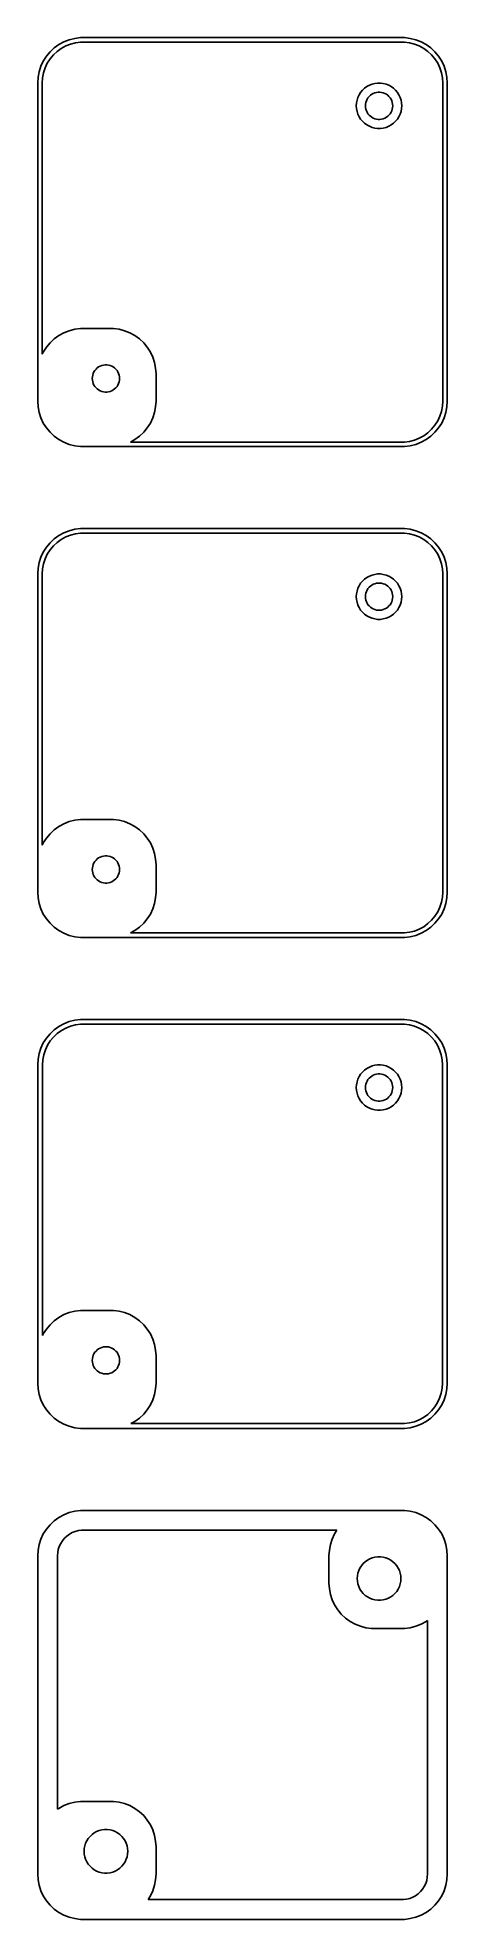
# Model space of a CAD drawing. Header units: metres. Extents: x -22 to 22, y 194 to 400.
import ezdxf

# ---------------------------------------------------------------- set-up
doc = ezdxf.new("R2010")
doc.units = ezdxf.units.M

msp = doc.modelspace()

# ---------------------------------------------------------------- linework, layer by layer
for p, q in [((-20.1791, 399.722), (-20.6871, 399.353)), ((-19.6289, 400.024), (-20.1791, 399.722)), ((-19.9112, 399.299), (-19.416, 399.572)), ((-19.0451, 400.255), (-19.6289, 400.024)), ((-19.416, 399.572), (-18.8906, 399.78)), ((-18.4369, 400.411), (-19.0451, 400.255)), ((-18.8906, 399.78), (-18.3432, 399.92)), ((-17.8139, 400.49), (-18.4369, 400.411)), ((-18.3432, 399.92), (-17.7825, 399.991)), ((17.8139, 400.49), (-17.8139, 400.49)), ((-17.7825, 399.991), (17.7825, 399.991)), ((17.7825, 399.991), (18.3432, 399.92)), ((18.4369, 400.411), (17.8139, 400.49)), ((18.3432, 399.92), (18.8906, 399.78)), ((19.0451, 400.255), (18.4369, 400.411)), ((18.8906, 399.78), (19.416, 399.572)), ((19.6289, 400.024), (19.0451, 400.255)), ((19.416, 399.572), (19.9112, 399.299)), ((20.1791, 399.722), (19.6289, 400.024)), ((20.6871, 399.353), (20.1791, 399.722)), ((-21.8815, 397.909), (-22.1489, 397.341)), ((-21.5451, 398.439), (-21.8815, 397.909)), ((-21.684, 397.157), (-21.4434, 397.668)), ((-21.1448, 398.923), (-21.5451, 398.439)), ((-21.4434, 397.668), (-21.1406, 398.145)), ((-20.6871, 399.353), (-21.1448, 398.923)), ((-21.1406, 398.145), (-20.7803, 398.58)), ((-20.7803, 398.58), (-20.3684, 398.967)), ((-20.3684, 398.967), (-19.9112, 399.299)), ((19.9112, 399.299), (20.3684, 398.967)), ((20.3684, 398.967), (20.7803, 398.58)), ((21.1448, 398.923), (20.6871, 399.353)), ((20.7803, 398.58), (21.1406, 398.145)), ((21.1406, 398.145), (21.4434, 397.668)), ((21.5451, 398.439), (21.1448, 398.923)), ((21.4434, 397.668), (21.684, 397.157)), ((21.8815, 397.909), (21.5451, 398.439)), ((22.1489, 397.341), (21.8815, 397.909)), ((-22.4606, 396.127), (-22.5, 395.5)), ((-22.5, 395.5), (-22.5, 360.5)), ((-22.3429, 396.743), (-22.4606, 396.127)), ((-22.1489, 397.341), (-22.3429, 396.743)), ((-22, 395.5), (-21.9645, 396.064)), ((-22, 365.657), (-22, 395.5)), ((-21.9645, 396.064), (-21.8586, 396.619)), ((-21.8586, 396.619), (-21.684, 397.157)), ((14.2274, 395.378), (13.9355, 395.262)), ((14.5315, 395.456), (14.2274, 395.378)), ((14.843, 395.495), (14.5315, 395.456)), ((15.157, 395.495), (14.843, 395.495)), ((15.4684, 395.456), (15.157, 395.495)), ((15.7725, 395.378), (15.4684, 395.456)), ((16.0644, 395.262), (15.7725, 395.378)), ((21.684, 397.157), (21.8586, 396.619)), ((21.8586, 396.619), (21.9645, 396.064)), ((21.9645, 396.064), (22, 395.5)), ((22, 395.5), (22, 360.5)), ((22.3429, 396.743), (22.1489, 397.341)), ((22.4606, 396.127), (22.3429, 396.743)), ((22.5, 395.5), (22.4606, 396.127)), ((22.5, 360.5), (22.5, 395.5)), ((12.5197, 393.313), (12.5, 393)), ((12.5785, 393.622), (12.5197, 393.313)), ((12.6756, 393.92), (12.5785, 393.622)), ((12.8092, 394.204), (12.6756, 393.92)), ((12.9774, 394.469), (12.8092, 394.204)), ((13.1776, 394.711), (12.9774, 394.469)), ((13.4064, 394.926), (13.1776, 394.711)), ((13.6604, 395.111), (13.4064, 394.926)), ((13.5118, 393.188), (13.5471, 393.373)), ((13.5471, 393.373), (13.6053, 393.552)), ((13.6053, 393.552), (13.6855, 393.723)), ((13.9355, 395.262), (13.6604, 395.111)), ((13.6855, 393.723), (13.7865, 393.882)), ((13.7865, 393.882), (13.9065, 394.027)), ((13.9065, 394.027), (14.0439, 394.156)), ((14.0439, 394.156), (14.1963, 394.266)), ((14.1963, 394.266), (14.3613, 394.357)), ((14.3613, 394.357), (14.5365, 394.427)), ((14.5365, 394.427), (14.7189, 394.473)), ((14.7189, 394.473), (14.9058, 394.497)), ((14.9058, 394.497), (15.0942, 394.497)), ((15.0942, 394.497), (15.2811, 394.473)), ((15.2811, 394.473), (15.4635, 394.427)), ((15.4635, 394.427), (15.6387, 394.357)), ((15.6387, 394.357), (15.8037, 394.266)), ((15.8037, 394.266), (15.9561, 394.156)), ((15.9561, 394.156), (16.0934, 394.027)), ((16.3396, 395.111), (16.0644, 395.262)), ((16.0934, 394.027), (16.2135, 393.882)), ((16.2135, 393.882), (16.3145, 393.723)), ((16.3145, 393.723), (16.3947, 393.552)), ((16.5936, 394.926), (16.3396, 395.111)), ((16.3947, 393.552), (16.4529, 393.373)), ((16.4529, 393.373), (16.4882, 393.188)), ((16.8224, 394.711), (16.5936, 394.926)), ((17.0225, 394.469), (16.8224, 394.711)), ((17.1908, 394.204), (17.0225, 394.469)), ((17.3244, 393.92), (17.1908, 394.204)), ((17.4214, 393.622), (17.3244, 393.92)), ((17.4803, 393.313), (17.4214, 393.622)), ((17.5, 393), (17.4803, 393.313)), ((12.5, 393), (12.5197, 392.687)), ((12.5197, 392.687), (12.5785, 392.378)), ((12.5785, 392.378), (12.6756, 392.08)), ((12.6756, 392.08), (12.8092, 391.796)), ((12.8092, 391.796), (12.9774, 391.531)), ((12.9774, 391.531), (13.1776, 391.289)), ((13.1776, 391.289), (13.4064, 391.074)), ((13.5, 393), (13.5118, 393.188)), ((13.5118, 392.812), (13.5, 393)), ((13.5471, 392.627), (13.5118, 392.812)), ((13.6053, 392.448), (13.5471, 392.627)), ((13.6855, 392.277), (13.6053, 392.448)), ((13.7865, 392.118), (13.6855, 392.277)), ((13.9065, 391.973), (13.7865, 392.118)), ((14.0439, 391.844), (13.9065, 391.973)), ((14.1963, 391.734), (14.0439, 391.844)), ((14.3613, 391.643), (14.1963, 391.734)), ((14.5365, 391.573), (14.3613, 391.643)), ((14.7189, 391.527), (14.5365, 391.573)), ((14.9058, 391.503), (14.7189, 391.527)), ((15.0942, 391.503), (14.9058, 391.503)), ((15.2811, 391.527), (15.0942, 391.503)), ((15.4635, 391.573), (15.2811, 391.527)), ((15.6387, 391.643), (15.4635, 391.573)), ((15.8037, 391.734), (15.6387, 391.643)), ((15.9561, 391.844), (15.8037, 391.734)), ((16.0934, 391.973), (15.9561, 391.844)), ((16.2135, 392.118), (16.0934, 391.973)), ((16.3145, 392.277), (16.2135, 392.118)), ((16.3947, 392.448), (16.3145, 392.277)), ((16.4529, 392.627), (16.3947, 392.448)), ((16.4882, 392.812), (16.4529, 392.627)), ((16.4882, 393.188), (16.5, 393)), ((16.5, 393), (16.4882, 392.812)), ((16.5936, 391.074), (16.8224, 391.289)), ((16.8224, 391.289), (17.0225, 391.531)), ((17.0225, 391.531), (17.1908, 391.796)), ((17.1908, 391.796), (17.3244, 392.08)), ((17.3244, 392.08), (17.4214, 392.378)), ((17.4214, 392.378), (17.4803, 392.687)), ((17.4803, 392.687), (17.5, 393)), ((13.4064, 391.074), (13.6604, 390.889)), ((13.6604, 390.889), (13.9355, 390.738)), ((13.9355, 390.738), (14.2274, 390.622)), ((14.2274, 390.622), (14.5315, 390.544)), ((14.5315, 390.544), (14.843, 390.505)), ((14.843, 390.505), (15.157, 390.505)), ((15.157, 390.505), (15.4684, 390.544)), ((15.4684, 390.544), (15.7725, 390.622)), ((15.7725, 390.622), (16.0644, 390.738)), ((16.0644, 390.738), (16.3396, 390.889)), ((16.3396, 390.889), (16.5936, 391.074)), ((-17.8139, 368.49), (-18.4369, 368.411)), ((-14.186, 368.49), (-17.8139, 368.49)), ((-13.5631, 368.411), (-14.186, 368.49)), ((-21.5451, 366.439), (-21.8815, 365.909)), ((-21.1448, 366.923), (-21.5451, 366.439)), ((-20.6871, 367.353), (-21.1448, 366.923)), ((-20.1791, 367.722), (-20.6871, 367.353)), ((-19.6289, 368.024), (-20.1791, 367.722)), ((-19.0451, 368.255), (-19.6289, 368.024)), ((-18.4369, 368.411), (-19.0451, 368.255)), ((-12.9549, 368.255), (-13.5631, 368.411)), ((-12.3711, 368.024), (-12.9549, 368.255)), ((-11.8209, 367.722), (-12.3711, 368.024)), ((-11.3129, 367.353), (-11.8209, 367.722)), ((-10.8551, 366.923), (-11.3129, 367.353)), ((-10.4549, 366.439), (-10.8551, 366.923)), ((-10.1185, 365.909), (-10.4549, 366.439)), ((-21.8815, 365.909), (-22, 365.657)), ((-15.8037, 364.266), (-15.6387, 364.357)), ((-15.6387, 364.357), (-15.4635, 364.427)), ((-15.4635, 364.427), (-15.2811, 364.473)), ((-15.2811, 364.473), (-15.0942, 364.497)), ((-15.0942, 364.497), (-14.9058, 364.497)), ((-14.9058, 364.497), (-14.7189, 364.473)), ((-14.7189, 364.473), (-14.5365, 364.427)), ((-14.5365, 364.427), (-14.3613, 364.357)), ((-14.3613, 364.357), (-14.1963, 364.266)), ((-9.8511, 365.341), (-10.1185, 365.909)), ((-9.6571, 364.743), (-9.8511, 365.341)), ((-9.5394, 364.127), (-9.6571, 364.743)), ((-16.5, 363), (-16.4882, 363.188)), ((-16.4882, 362.812), (-16.5, 363)), ((-16.4882, 363.188), (-16.4529, 363.373)), ((-16.4529, 362.627), (-16.4882, 362.812)), ((-16.4529, 363.373), (-16.3947, 363.552)), ((-16.3947, 362.448), (-16.4529, 362.627)), ((-16.3947, 363.552), (-16.3145, 363.723)), ((-16.3145, 362.277), (-16.3947, 362.448)), ((-16.3145, 363.723), (-16.2135, 363.882)), ((-16.2135, 362.118), (-16.3145, 362.277)), ((-16.2135, 363.882), (-16.0934, 364.027)), ((-16.0934, 364.027), (-15.9561, 364.156)), ((-15.9561, 364.156), (-15.8037, 364.266)), ((-14.1963, 364.266), (-14.0439, 364.156)), ((-14.0439, 364.156), (-13.9065, 364.027)), ((-13.9065, 364.027), (-13.7865, 363.882)), ((-13.7865, 363.882), (-13.6855, 363.723)), ((-13.6855, 362.277), (-13.7865, 362.118)), ((-13.6855, 363.723), (-13.6053, 363.552)), ((-13.6053, 362.448), (-13.6855, 362.277)), ((-13.6053, 363.552), (-13.5471, 363.373)), ((-13.5471, 362.627), (-13.6053, 362.448)), ((-13.5471, 363.373), (-13.5118, 363.188)), ((-13.5118, 362.812), (-13.5471, 362.627)), ((-13.5118, 363.188), (-13.5, 363)), ((-13.5, 363), (-13.5118, 362.812)), ((-9.5, 363.5), (-9.5394, 364.127)), ((-9.5, 360.5), (-9.5, 363.5)), ((-22.5, 360.5), (-22.4606, 359.873)), ((-16.0934, 361.973), (-16.2135, 362.118)), ((-15.9561, 361.844), (-16.0934, 361.973)), ((-15.8037, 361.734), (-15.9561, 361.844)), ((-15.6387, 361.643), (-15.8037, 361.734)), ((-15.4635, 361.573), (-15.6387, 361.643)), ((-15.2811, 361.527), (-15.4635, 361.573)), ((-15.0942, 361.503), (-15.2811, 361.527)), ((-14.9058, 361.503), (-15.0942, 361.503)), ((-14.7189, 361.527), (-14.9058, 361.503)), ((-14.5365, 361.573), (-14.7189, 361.527)), ((-14.3613, 361.643), (-14.5365, 361.573)), ((-14.1963, 361.734), (-14.3613, 361.643)), ((-14.0439, 361.844), (-14.1963, 361.734)), ((-13.9065, 361.973), (-14.0439, 361.844)), ((-13.7865, 362.118), (-13.9065, 361.973)), ((-9.5394, 359.873), (-9.5, 360.5)), ((22, 360.5), (21.9645, 359.936)), ((22.4606, 359.873), (22.5, 360.5)), ((-22.4606, 359.873), (-22.3429, 359.257)), ((-22.3429, 359.257), (-22.1489, 358.659)), ((-22.1489, 358.659), (-21.8815, 358.091)), ((-21.8815, 358.091), (-21.5451, 357.561)), ((-10.4549, 357.561), (-10.1185, 358.091)), ((-10.1185, 358.091), (-9.8511, 358.659)), ((-9.8511, 358.659), (-9.6571, 359.257)), ((-9.6571, 359.257), (-9.5394, 359.873)), ((21.4434, 358.332), (21.1406, 357.855)), ((21.684, 358.843), (21.4434, 358.332)), ((21.5451, 357.561), (21.8815, 358.091)), ((21.8586, 359.381), (21.684, 358.843)), ((21.9645, 359.936), (21.8586, 359.381)), ((21.8815, 358.091), (22.1489, 358.659)), ((22.1489, 358.659), (22.3429, 359.257)), ((22.3429, 359.257), (22.4606, 359.873)), ((-21.5451, 357.561), (-21.1448, 357.077)), ((-21.1448, 357.077), (-20.6871, 356.647)), ((-20.6871, 356.647), (-20.1791, 356.278)), ((-20.1791, 356.278), (-19.6289, 355.976)), ((-12.311, 356.009), (-11.8209, 356.278)), ((17.7825, 356.009), (-12.311, 356.009)), ((-11.8209, 356.278), (-11.3129, 356.647)), ((-11.3129, 356.647), (-10.8551, 357.077)), ((-10.8551, 357.077), (-10.4549, 357.561)), ((18.3432, 356.08), (17.7825, 356.009)), ((18.8906, 356.22), (18.3432, 356.08)), ((19.416, 356.428), (18.8906, 356.22)), ((19.9112, 356.701), (19.416, 356.428)), ((19.6289, 355.976), (20.1791, 356.278)), ((20.3684, 357.033), (19.9112, 356.701)), ((20.1791, 356.278), (20.6871, 356.647)), ((20.7803, 357.42), (20.3684, 357.033)), ((20.6871, 356.647), (21.1448, 357.077)), ((21.1406, 357.855), (20.7803, 357.42)), ((21.1448, 357.077), (21.5451, 357.561)), ((-19.6289, 355.976), (-19.0451, 355.745)), ((-19.0451, 355.745), (-18.4369, 355.589)), ((-18.4369, 355.589), (-17.8139, 355.51)), ((-17.8139, 355.51), (17.8139, 355.51)), ((17.8139, 355.51), (18.4369, 355.589)), ((18.4369, 355.589), (19.0451, 355.745)), ((19.0451, 355.745), (19.6289, 355.976)), ((-20.1791, 345.722), (-20.6871, 345.353)), ((-19.6289, 346.024), (-20.1791, 345.722)), ((-19.0451, 346.255), (-19.6289, 346.024)), ((-19.416, 345.572), (-18.8906, 345.78)), ((-18.4369, 346.411), (-19.0451, 346.255)), ((-18.8906, 345.78), (-18.3432, 345.92)), ((-17.8139, 346.49), (-18.4369, 346.411)), ((-18.3432, 345.92), (-17.7825, 345.991)), ((17.8139, 346.49), (-17.8139, 346.49)), ((-17.7825, 345.991), (17.7825, 345.991)), ((17.7825, 345.991), (18.3432, 345.92)), ((18.4369, 346.411), (17.8139, 346.49)), ((18.3432, 345.92), (18.8906, 345.78)), ((19.0451, 346.255), (18.4369, 346.411)), ((18.8906, 345.78), (19.416, 345.572)), ((19.6289, 346.024), (19.0451, 346.255)), ((20.1791, 345.722), (19.6289, 346.024)), ((20.6871, 345.353), (20.1791, 345.722)), ((-21.8815, 343.909), (-22.1489, 343.341)), ((-21.5451, 344.439), (-21.8815, 343.909)), ((-21.684, 343.157), (-21.4434, 343.668)), ((-21.1448, 344.923), (-21.5451, 344.439)), ((-21.4434, 343.668), (-21.1406, 344.145)), ((-20.6871, 345.353), (-21.1448, 344.923)), ((-21.1406, 344.145), (-20.7803, 344.58)), ((-20.7803, 344.58), (-20.3684, 344.967)), ((-20.3684, 344.967), (-19.9112, 345.299)), ((-19.9112, 345.299), (-19.416, 345.572)), ((19.416, 345.572), (19.9112, 345.299)), ((19.9112, 345.299), (20.3684, 344.967)), ((20.3684, 344.967), (20.7803, 344.58)), ((21.1448, 344.923), (20.6871, 345.353)), ((20.7803, 344.58), (21.1406, 344.145)), ((21.1406, 344.145), (21.4434, 343.668)), ((21.5451, 344.439), (21.1448, 344.923)), ((21.4434, 343.668), (21.684, 343.157)), ((21.8815, 343.909), (21.5451, 344.439)), ((22.1489, 343.341), (21.8815, 343.909)), ((-22.4606, 342.127), (-22.5, 341.5)), ((-22.3429, 342.743), (-22.4606, 342.127)), ((-22.1489, 343.341), (-22.3429, 342.743)), ((-22, 341.5), (-21.9645, 342.064)), ((-21.9645, 342.064), (-21.8586, 342.619)), ((-21.8586, 342.619), (-21.684, 343.157)), ((21.684, 343.157), (21.8586, 342.619)), ((21.8586, 342.619), (21.9645, 342.064)), ((21.9645, 342.064), (22, 341.5)), ((22.3429, 342.743), (22.1489, 343.341)), ((22.4606, 342.127), (22.3429, 342.743)), ((22.5, 341.5), (22.4606, 342.127)), ((-22.5, 341.5), (-22.5, 306.5)), ((-22, 311.657), (-22, 341.5)), ((12.5785, 339.622), (12.5197, 339.313)), ((12.6756, 339.92), (12.5785, 339.622)), ((12.8092, 340.204), (12.6756, 339.92)), ((12.9774, 340.469), (12.8092, 340.204)), ((13.1776, 340.711), (12.9774, 340.469)), ((13.4064, 340.926), (13.1776, 340.711)), ((13.6604, 341.111), (13.4064, 340.926)), ((13.5471, 339.373), (13.6053, 339.552)), ((13.6053, 339.552), (13.6855, 339.723)), ((13.9355, 341.262), (13.6604, 341.111)), ((13.6855, 339.723), (13.7865, 339.882)), ((13.7865, 339.882), (13.9065, 340.027)), ((13.9065, 340.027), (14.0439, 340.156)), ((14.2274, 341.378), (13.9355, 341.262)), ((14.0439, 340.156), (14.1963, 340.266)), ((14.1963, 340.266), (14.3613, 340.357)), ((14.5315, 341.456), (14.2274, 341.378)), ((14.3613, 340.357), (14.5365, 340.427)), ((14.843, 341.495), (14.5315, 341.456)), ((14.5365, 340.427), (14.7189, 340.473)), ((14.7189, 340.473), (14.9058, 340.497)), ((15.157, 341.495), (14.843, 341.495)), ((14.9058, 340.497), (15.0942, 340.497)), ((15.0942, 340.497), (15.2811, 340.473)), ((15.4684, 341.456), (15.157, 341.495)), ((15.2811, 340.473), (15.4635, 340.427)), ((15.4635, 340.427), (15.6387, 340.357)), ((15.7725, 341.378), (15.4684, 341.456)), ((15.6387, 340.357), (15.8037, 340.266)), ((16.0644, 341.262), (15.7725, 341.378)), ((15.8037, 340.266), (15.9561, 340.156)), ((15.9561, 340.156), (16.0934, 340.027)), ((16.3396, 341.111), (16.0644, 341.262)), ((16.0934, 340.027), (16.2135, 339.882)), ((16.2135, 339.882), (16.3145, 339.723)), ((16.3145, 339.723), (16.3947, 339.552)), ((16.5936, 340.926), (16.3396, 341.111)), ((16.3947, 339.552), (16.4529, 339.373)), ((16.8224, 340.711), (16.5936, 340.926)), ((17.0225, 340.469), (16.8224, 340.711)), ((17.1908, 340.204), (17.0225, 340.469)), ((17.3244, 339.92), (17.1908, 340.204)), ((17.4214, 339.622), (17.3244, 339.92)), ((17.4803, 339.313), (17.4214, 339.622)), ((22, 341.5), (22, 306.5)), ((22.5, 306.5), (22.5, 341.5)), ((12.5197, 339.313), (12.5, 339)), ((12.5, 339), (12.5197, 338.687)), ((12.5197, 338.687), (12.5785, 338.378)), ((12.5785, 338.378), (12.6756, 338.08)), ((12.6756, 338.08), (12.8092, 337.796)), ((12.8092, 337.796), (12.9774, 337.531)), ((12.9774, 337.531), (13.1776, 337.289)), ((13.5, 339), (13.5118, 339.188)), ((13.5118, 338.812), (13.5, 339)), ((13.5118, 339.188), (13.5471, 339.373)), ((13.5471, 338.627), (13.5118, 338.812)), ((13.6053, 338.448), (13.5471, 338.627)), ((13.6855, 338.277), (13.6053, 338.448)), ((13.7865, 338.118), (13.6855, 338.277)), ((13.9065, 337.973), (13.7865, 338.118)), ((14.0439, 337.844), (13.9065, 337.973)), ((14.1963, 337.734), (14.0439, 337.844)), ((14.3613, 337.643), (14.1963, 337.734)), ((14.5365, 337.573), (14.3613, 337.643)), ((14.7189, 337.527), (14.5365, 337.573)), ((14.9058, 337.503), (14.7189, 337.527)), ((15.0942, 337.503), (14.9058, 337.503)), ((15.2811, 337.527), (15.0942, 337.503)), ((15.4635, 337.573), (15.2811, 337.527)), ((15.6387, 337.643), (15.4635, 337.573)), ((15.8037, 337.734), (15.6387, 337.643)), ((15.9561, 337.844), (15.8037, 337.734)), ((16.0934, 337.973), (15.9561, 337.844)), ((16.2135, 338.118), (16.0934, 337.973)), ((16.3145, 338.277), (16.2135, 338.118)), ((16.3947, 338.448), (16.3145, 338.277)), ((16.4529, 338.627), (16.3947, 338.448)), ((16.4529, 339.373), (16.4882, 339.188)), ((16.4882, 338.812), (16.4529, 338.627)), ((16.4882, 339.188), (16.5, 339)), ((16.5, 339), (16.4882, 338.812)), ((16.8224, 337.289), (17.0225, 337.531)), ((17.0225, 337.531), (17.1908, 337.796)), ((17.1908, 337.796), (17.3244, 338.08)), ((17.3244, 338.08), (17.4214, 338.378)), ((17.4214, 338.378), (17.4803, 338.687)), ((17.5, 339), (17.4803, 339.313)), ((17.4803, 338.687), (17.5, 339)), ((13.1776, 337.289), (13.4064, 337.074)), ((13.4064, 337.074), (13.6604, 336.889)), ((13.6604, 336.889), (13.9355, 336.738)), ((13.9355, 336.738), (14.2274, 336.622)), ((14.2274, 336.622), (14.5315, 336.544)), ((14.5315, 336.544), (14.843, 336.505)), ((14.843, 336.505), (15.157, 336.505)), ((15.157, 336.505), (15.4684, 336.544)), ((15.4684, 336.544), (15.7725, 336.622)), ((15.7725, 336.622), (16.0644, 336.738)), ((16.0644, 336.738), (16.3396, 336.889)), ((16.3396, 336.889), (16.5936, 337.074)), ((16.5936, 337.074), (16.8224, 337.289)), ((-21.1448, 312.923), (-21.5451, 312.439)), ((-20.6871, 313.353), (-21.1448, 312.923)), ((-20.1791, 313.722), (-20.6871, 313.353)), ((-19.6289, 314.024), (-20.1791, 313.722)), ((-19.0451, 314.255), (-19.6289, 314.024)), ((-18.4369, 314.411), (-19.0451, 314.255)), ((-17.8139, 314.49), (-18.4369, 314.411)), ((-14.186, 314.49), (-17.8139, 314.49)), ((-13.5631, 314.411), (-14.186, 314.49)), ((-12.9549, 314.255), (-13.5631, 314.411)), ((-12.3711, 314.024), (-12.9549, 314.255)), ((-11.8209, 313.722), (-12.3711, 314.024)), ((-11.3129, 313.353), (-11.8209, 313.722)), ((-10.8551, 312.923), (-11.3129, 313.353)), ((-10.4549, 312.439), (-10.8551, 312.923)), ((-21.8815, 311.909), (-22, 311.657)), ((-21.5451, 312.439), (-21.8815, 311.909)), ((-15.4635, 310.427), (-15.2811, 310.473)), ((-15.2811, 310.473), (-15.0942, 310.497)), ((-15.0942, 310.497), (-14.9058, 310.497)), ((-14.9058, 310.497), (-14.7189, 310.473)), ((-14.7189, 310.473), (-14.5365, 310.427)), ((-10.1185, 311.909), (-10.4549, 312.439)), ((-9.8511, 311.341), (-10.1185, 311.909)), ((-9.6571, 310.743), (-9.8511, 311.341)), ((-9.5394, 310.127), (-9.6571, 310.743)), ((-16.5, 309), (-16.4882, 309.188)), ((-16.4882, 308.812), (-16.5, 309)), ((-16.4882, 309.188), (-16.4529, 309.373)), ((-16.4529, 308.627), (-16.4882, 308.812)), ((-16.4529, 309.373), (-16.3947, 309.552)), ((-16.3947, 308.448), (-16.4529, 308.627)), ((-16.3947, 309.552), (-16.3145, 309.723)), ((-16.3145, 308.277), (-16.3947, 308.448)), ((-16.3145, 309.723), (-16.2135, 309.882)), ((-16.2135, 309.882), (-16.0934, 310.027)), ((-16.0934, 310.027), (-15.9561, 310.156)), ((-15.9561, 310.156), (-15.8037, 310.266)), ((-15.8037, 310.266), (-15.6387, 310.357)), ((-15.6387, 310.357), (-15.4635, 310.427)), ((-14.5365, 310.427), (-14.3613, 310.357)), ((-14.3613, 310.357), (-14.1963, 310.266)), ((-14.1963, 310.266), (-14.0439, 310.156)), ((-14.0439, 310.156), (-13.9065, 310.027)), ((-13.9065, 310.027), (-13.7865, 309.882)), ((-13.7865, 309.882), (-13.6855, 309.723)), ((-13.6855, 309.723), (-13.6053, 309.552)), ((-13.6053, 308.448), (-13.6855, 308.277)), ((-13.6053, 309.552), (-13.5471, 309.373)), ((-13.5471, 308.627), (-13.6053, 308.448)), ((-13.5471, 309.373), (-13.5118, 309.188)), ((-13.5118, 308.812), (-13.5471, 308.627)), ((-13.5118, 309.188), (-13.5, 309)), ((-13.5, 309), (-13.5118, 308.812)), ((-9.5, 309.5), (-9.5394, 310.127)), ((-9.5, 306.5), (-9.5, 309.5)), ((-22.5, 306.5), (-22.4606, 305.873)), ((-16.2135, 308.118), (-16.3145, 308.277)), ((-16.0934, 307.973), (-16.2135, 308.118)), ((-15.9561, 307.844), (-16.0934, 307.973)), ((-15.8037, 307.734), (-15.9561, 307.844)), ((-15.6387, 307.643), (-15.8037, 307.734)), ((-15.4635, 307.573), (-15.6387, 307.643)), ((-15.2811, 307.527), (-15.4635, 307.573)), ((-15.0942, 307.503), (-15.2811, 307.527)), ((-14.9058, 307.503), (-15.0942, 307.503)), ((-14.7189, 307.527), (-14.9058, 307.503)), ((-14.5365, 307.573), (-14.7189, 307.527)), ((-14.3613, 307.643), (-14.5365, 307.573)), ((-14.1963, 307.734), (-14.3613, 307.643)), ((-14.0439, 307.844), (-14.1963, 307.734)), ((-13.9065, 307.973), (-14.0439, 307.844)), ((-13.7865, 308.118), (-13.9065, 307.973)), ((-13.6855, 308.277), (-13.7865, 308.118)), ((-9.5394, 305.873), (-9.5, 306.5)), ((22, 306.5), (21.9645, 305.936)), ((22.4606, 305.873), (22.5, 306.5)), ((-22.4606, 305.873), (-22.3429, 305.257)), ((-22.3429, 305.257), (-22.1489, 304.659)), ((-22.1489, 304.659), (-21.8815, 304.091)), ((-10.1185, 304.091), (-9.8511, 304.659)), ((-9.8511, 304.659), (-9.6571, 305.257)), ((-9.6571, 305.257), (-9.5394, 305.873)), ((21.4434, 304.332), (21.1406, 303.855)), ((21.684, 304.843), (21.4434, 304.332)), ((21.8586, 305.381), (21.684, 304.843)), ((21.9645, 305.936), (21.8586, 305.381)), ((21.8815, 304.091), (22.1489, 304.659)), ((22.1489, 304.659), (22.3429, 305.257)), ((22.3429, 305.257), (22.4606, 305.873)), ((-21.8815, 304.091), (-21.5451, 303.561)), ((-21.5451, 303.561), (-21.1448, 303.077)), ((-21.1448, 303.077), (-20.6871, 302.647)), ((-20.6871, 302.647), (-20.1791, 302.278)), ((-20.1791, 302.278), (-19.6289, 301.976)), ((-12.311, 302.009), (-11.8209, 302.278)), ((-11.8209, 302.278), (-11.3129, 302.647)), ((-11.3129, 302.647), (-10.8551, 303.077)), ((-10.8551, 303.077), (-10.4549, 303.561)), ((-10.4549, 303.561), (-10.1185, 304.091)), ((18.8906, 302.22), (18.3432, 302.08)), ((19.416, 302.428), (18.8906, 302.22)), ((19.9112, 302.701), (19.416, 302.428)), ((19.6289, 301.976), (20.1791, 302.278)), ((20.3684, 303.033), (19.9112, 302.701)), ((20.1791, 302.278), (20.6871, 302.647)), ((20.7803, 303.42), (20.3684, 303.033)), ((20.6871, 302.647), (21.1448, 303.077)), ((21.1406, 303.855), (20.7803, 303.42)), ((21.1448, 303.077), (21.5451, 303.561)), ((21.5451, 303.561), (21.8815, 304.091)), ((-19.6289, 301.976), (-19.0451, 301.745)), ((-19.0451, 301.745), (-18.4369, 301.589)), ((-18.4369, 301.589), (-17.8139, 301.51)), ((-17.8139, 301.51), (17.8139, 301.51)), ((17.7825, 302.009), (-12.311, 302.009)), ((18.3432, 302.08), (17.7825, 302.009)), ((17.8139, 301.51), (18.4369, 301.589)), ((18.4369, 301.589), (19.0451, 301.745)), ((19.0451, 301.745), (19.6289, 301.976)), ((-19.6289, 292.024), (-20.1791, 291.722)), ((-19.0451, 292.255), (-19.6289, 292.024)), ((-18.4369, 292.411), (-19.0451, 292.255)), ((-18.8808, 291.75), (-18.3373, 291.889)), ((-17.8139, 292.49), (-18.4369, 292.411)), ((-18.3373, 291.889), (-17.7806, 291.96)), ((17.8139, 292.49), (-17.8139, 292.49)), ((-17.7806, 291.96), (17.7806, 291.96)), ((17.7806, 291.96), (18.3373, 291.889)), ((18.4369, 292.411), (17.8139, 292.49)), ((18.3373, 291.889), (18.8808, 291.75)), ((19.0451, 292.255), (18.4369, 292.411)), ((19.6289, 292.024), (19.0451, 292.255)), ((20.1791, 291.722), (19.6289, 292.024)), ((-21.8815, 289.909), (-22.1489, 289.341)), ((-21.5451, 290.439), (-21.8815, 289.909)), ((-21.1448, 290.923), (-21.5451, 290.439)), ((-21.4158, 289.653), (-21.1151, 290.127)), ((-20.6871, 291.353), (-21.1448, 290.923)), ((-21.1151, 290.127), (-20.7574, 290.559)), ((-20.7574, 290.559), (-20.3483, 290.943)), ((-20.1791, 291.722), (-20.6871, 291.353)), ((-20.3483, 290.943), (-19.8944, 291.273)), ((-19.8944, 291.273), (-19.4026, 291.543)), ((-19.4026, 291.543), (-18.8808, 291.75)), ((18.8808, 291.75), (19.4026, 291.543)), ((19.4026, 291.543), (19.8944, 291.273)), ((19.8944, 291.273), (20.3483, 290.943)), ((20.6871, 291.353), (20.1791, 291.722)), ((20.3483, 290.943), (20.7574, 290.559)), ((21.1448, 290.923), (20.6871, 291.353)), ((20.7574, 290.559), (21.1151, 290.127)), ((21.1151, 290.127), (21.4158, 289.653)), ((21.5451, 290.439), (21.1448, 290.923)), ((21.8815, 289.909), (21.5451, 290.439)), ((22.1489, 289.341), (21.8815, 289.909)), ((-22.4606, 288.127), (-22.5, 287.5)), ((-22.3429, 288.743), (-22.4606, 288.127)), ((-22.1489, 289.341), (-22.3429, 288.743)), ((-21.9685, 287.5), (-21.9333, 288.06)), ((-21.9333, 288.06), (-21.8282, 288.611)), ((-21.8282, 288.611), (-21.6547, 289.145)), ((-21.6547, 289.145), (-21.4158, 289.653)), ((21.4158, 289.653), (21.6547, 289.145)), ((21.6547, 289.145), (21.8282, 288.611)), ((21.8282, 288.611), (21.9333, 288.06)), ((21.9333, 288.06), (21.9685, 287.5)), ((22.3429, 288.743), (22.1489, 289.341)), ((22.4606, 288.127), (22.3429, 288.743)), ((22.5, 287.5), (22.4606, 288.127)), ((-22.5, 287.5), (-22.5, 252.5)), ((-21.9685, 257.724), (-21.9685, 287.5)), ((12.6756, 285.92), (12.5785, 285.622)), ((12.8092, 286.204), (12.6756, 285.92)), ((12.9774, 286.469), (12.8092, 286.204)), ((13.1776, 286.711), (12.9774, 286.469)), ((13.4064, 286.926), (13.1776, 286.711)), ((13.6604, 287.111), (13.4064, 286.926)), ((13.6053, 285.552), (13.6855, 285.723)), ((13.9355, 287.262), (13.6604, 287.111)), ((13.6855, 285.723), (13.7865, 285.882)), ((13.7865, 285.882), (13.9065, 286.027)), ((13.9065, 286.027), (14.0439, 286.156)), ((14.2274, 287.378), (13.9355, 287.262)), ((14.0439, 286.156), (14.1963, 286.266)), ((14.1963, 286.266), (14.3613, 286.357)), ((14.5315, 287.456), (14.2274, 287.378)), ((14.3613, 286.357), (14.5365, 286.427)), ((14.843, 287.495), (14.5315, 287.456)), ((14.5365, 286.427), (14.7189, 286.473)), ((14.7189, 286.473), (14.9058, 286.497)), ((15.157, 287.495), (14.843, 287.495)), ((14.9058, 286.497), (15.0942, 286.497)), ((15.0942, 286.497), (15.2811, 286.473)), ((15.4684, 287.456), (15.157, 287.495)), ((15.2811, 286.473), (15.4635, 286.427)), ((15.4635, 286.427), (15.6387, 286.357)), ((15.7725, 287.378), (15.4684, 287.456)), ((15.6387, 286.357), (15.8037, 286.266)), ((16.0644, 287.262), (15.7725, 287.378)), ((15.8037, 286.266), (15.9561, 286.156)), ((15.9561, 286.156), (16.0934, 286.027)), ((16.3396, 287.111), (16.0644, 287.262)), ((16.0934, 286.027), (16.2135, 285.882)), ((16.2135, 285.882), (16.3145, 285.723)), ((16.3145, 285.723), (16.3947, 285.552)), ((16.5936, 286.926), (16.3396, 287.111)), ((16.8224, 286.711), (16.5936, 286.926)), ((17.0225, 286.469), (16.8224, 286.711)), ((17.1908, 286.204), (17.0225, 286.469)), ((17.3244, 285.92), (17.1908, 286.204)), ((17.4214, 285.622), (17.3244, 285.92)), ((21.9685, 287.5), (21.9685, 252.5)), ((22.5, 252.5), (22.5, 287.5)), ((12.5197, 285.313), (12.5, 285)), ((12.5, 285), (12.5197, 284.687)), ((12.5785, 285.622), (12.5197, 285.313)), ((12.5197, 284.687), (12.5785, 284.378)), ((12.5785, 284.378), (12.6756, 284.08)), ((12.6756, 284.08), (12.8092, 283.796)), ((12.8092, 283.796), (12.9774, 283.531)), ((13.5, 285), (13.5118, 285.188)), ((13.5118, 284.812), (13.5, 285)), ((13.5118, 285.188), (13.5471, 285.373)), ((13.5471, 284.627), (13.5118, 284.812)), ((13.5471, 285.373), (13.6053, 285.552)), ((13.6053, 284.448), (13.5471, 284.627)), ((13.6855, 284.277), (13.6053, 284.448)), ((13.7865, 284.118), (13.6855, 284.277)), ((13.9065, 283.973), (13.7865, 284.118)), ((14.0439, 283.844), (13.9065, 283.973)), ((14.1963, 283.734), (14.0439, 283.844)), ((14.3613, 283.643), (14.1963, 283.734)), ((14.5365, 283.573), (14.3613, 283.643)), ((14.7189, 283.527), (14.5365, 283.573)), ((15.4635, 283.573), (15.2811, 283.527)), ((15.6387, 283.643), (15.4635, 283.573)), ((15.8037, 283.734), (15.6387, 283.643)), ((15.9561, 283.844), (15.8037, 283.734)), ((16.0934, 283.973), (15.9561, 283.844)), ((16.2135, 284.118), (16.0934, 283.973)), ((16.3145, 284.277), (16.2135, 284.118)), ((16.3947, 284.448), (16.3145, 284.277)), ((16.3947, 285.552), (16.4529, 285.373)), ((16.4529, 284.627), (16.3947, 284.448)), ((16.4529, 285.373), (16.4882, 285.188)), ((16.4882, 284.812), (16.4529, 284.627)), ((16.4882, 285.188), (16.5, 285)), ((16.5, 285), (16.4882, 284.812)), ((17.0225, 283.531), (17.1908, 283.796)), ((17.1908, 283.796), (17.3244, 284.08)), ((17.3244, 284.08), (17.4214, 284.378)), ((17.4803, 285.313), (17.4214, 285.622)), ((17.4214, 284.378), (17.4803, 284.687)), ((17.5, 285), (17.4803, 285.313)), ((17.4803, 284.687), (17.5, 285)), ((12.9774, 283.531), (13.1776, 283.289)), ((13.1776, 283.289), (13.4064, 283.074)), ((13.4064, 283.074), (13.6604, 282.889)), ((13.6604, 282.889), (13.9355, 282.738)), ((13.9355, 282.738), (14.2274, 282.622)), ((14.2274, 282.622), (14.5315, 282.544)), ((14.5315, 282.544), (14.843, 282.505)), ((14.9058, 283.503), (14.7189, 283.527)), ((14.843, 282.505), (15.157, 282.505)), ((15.0942, 283.503), (14.9058, 283.503)), ((15.2811, 283.527), (15.0942, 283.503)), ((15.157, 282.505), (15.4684, 282.544)), ((15.4684, 282.544), (15.7725, 282.622)), ((15.7725, 282.622), (16.0644, 282.738)), ((16.0644, 282.738), (16.3396, 282.889)), ((16.3396, 282.889), (16.5936, 283.074)), ((16.5936, 283.074), (16.8224, 283.289)), ((16.8224, 283.289), (17.0225, 283.531)), ((-21.1448, 258.923), (-21.5451, 258.439)), ((-20.6871, 259.353), (-21.1448, 258.923)), ((-20.1791, 259.722), (-20.6871, 259.353)), ((-19.6289, 260.024), (-20.1791, 259.722)), ((-19.0451, 260.255), (-19.6289, 260.024)), ((-18.4369, 260.411), (-19.0451, 260.255)), ((-17.8139, 260.49), (-18.4369, 260.411)), ((-14.186, 260.49), (-17.8139, 260.49)), ((-13.5631, 260.411), (-14.186, 260.49)), ((-12.9549, 260.255), (-13.5631, 260.411)), ((-12.3711, 260.024), (-12.9549, 260.255)), ((-11.8209, 259.722), (-12.3711, 260.024)), ((-11.3129, 259.353), (-11.8209, 259.722)), ((-10.8551, 258.923), (-11.3129, 259.353)), ((-10.4549, 258.439), (-10.8551, 258.923)), ((-21.8815, 257.909), (-21.9685, 257.724)), ((-21.5451, 258.439), (-21.8815, 257.909)), ((-10.1185, 257.909), (-10.4549, 258.439)), ((-9.8511, 257.341), (-10.1185, 257.909)), ((-9.6571, 256.743), (-9.8511, 257.341)), ((-9.5394, 256.127), (-9.6571, 256.743)), ((-16.5, 255), (-16.4882, 255.188)), ((-16.4882, 254.812), (-16.5, 255)), ((-16.4882, 255.188), (-16.4529, 255.373)), ((-16.4529, 254.627), (-16.4882, 254.812)), ((-16.4529, 255.373), (-16.3947, 255.552)), ((-16.3947, 254.448), (-16.4529, 254.627)), ((-16.3947, 255.552), (-16.3145, 255.723)), ((-16.3145, 255.723), (-16.2135, 255.882)), ((-16.2135, 255.882), (-16.0934, 256.027)), ((-16.0934, 256.027), (-15.9561, 256.156)), ((-15.9561, 256.156), (-15.8037, 256.266)), ((-15.8037, 256.266), (-15.6387, 256.357)), ((-15.6387, 256.357), (-15.4635, 256.427)), ((-15.4635, 256.427), (-15.2811, 256.473)), ((-15.2811, 256.473), (-15.0942, 256.497)), ((-15.0942, 256.497), (-14.9058, 256.497)), ((-14.9058, 256.497), (-14.7189, 256.473)), ((-14.7189, 256.473), (-14.5365, 256.427)), ((-14.5365, 256.427), (-14.3613, 256.357)), ((-14.3613, 256.357), (-14.1963, 256.266)), ((-14.1963, 256.266), (-14.0439, 256.156)), ((-14.0439, 256.156), (-13.9065, 256.027)), ((-13.9065, 256.027), (-13.7865, 255.882)), ((-13.7865, 255.882), (-13.6855, 255.723)), ((-13.6855, 255.723), (-13.6053, 255.552)), ((-13.6053, 255.552), (-13.5471, 255.373)), ((-13.5471, 254.627), (-13.6053, 254.448)), ((-13.5471, 255.373), (-13.5118, 255.188)), ((-13.5118, 254.812), (-13.5471, 254.627)), ((-13.5118, 255.188), (-13.5, 255)), ((-13.5, 255), (-13.5118, 254.812)), ((-9.5, 255.5), (-9.5394, 256.127)), ((-9.5, 252.5), (-9.5, 255.5)), ((-16.3145, 254.277), (-16.3947, 254.448)), ((-16.2135, 254.118), (-16.3145, 254.277)), ((-16.0934, 253.973), (-16.2135, 254.118)), ((-15.9561, 253.844), (-16.0934, 253.973)), ((-15.8037, 253.734), (-15.9561, 253.844)), ((-15.6387, 253.643), (-15.8037, 253.734)), ((-15.4635, 253.573), (-15.6387, 253.643)), ((-15.2811, 253.527), (-15.4635, 253.573)), ((-15.0942, 253.503), (-15.2811, 253.527)), ((-14.9058, 253.503), (-15.0942, 253.503)), ((-14.7189, 253.527), (-14.9058, 253.503)), ((-14.5365, 253.573), (-14.7189, 253.527)), ((-14.3613, 253.643), (-14.5365, 253.573)), ((-14.1963, 253.734), (-14.3613, 253.643)), ((-14.0439, 253.844), (-14.1963, 253.734)), ((-13.9065, 253.973), (-14.0439, 253.844)), ((-13.7865, 254.118), (-13.9065, 253.973)), ((-13.6855, 254.277), (-13.7865, 254.118)), ((-13.6053, 254.448), (-13.6855, 254.277)), ((-22.5, 252.5), (-22.4606, 251.873)), ((-22.4606, 251.873), (-22.3429, 251.257)), ((-22.3429, 251.257), (-22.1489, 250.659)), ((-22.1489, 250.659), (-21.8815, 250.091)), ((-10.1185, 250.091), (-9.8511, 250.659)), ((-9.8511, 250.659), (-9.6571, 251.257)), ((-9.6571, 251.257), (-9.5394, 251.873)), ((-9.5394, 251.873), (-9.5, 252.5)), ((21.6547, 250.855), (21.4158, 250.347)), ((21.8282, 251.389), (21.6547, 250.855)), ((21.9333, 251.94), (21.8282, 251.389)), ((21.8815, 250.091), (22.1489, 250.659)), ((21.9685, 252.5), (21.9333, 251.94)), ((22.1489, 250.659), (22.3429, 251.257)), ((22.3429, 251.257), (22.4606, 251.873)), ((22.4606, 251.873), (22.5, 252.5)), ((-21.8815, 250.091), (-21.5451, 249.561)), ((-21.5451, 249.561), (-21.1448, 249.077)), ((-21.1448, 249.077), (-20.6871, 248.647)), ((-20.6871, 248.647), (-20.1791, 248.278)), ((-11.8209, 248.278), (-11.3129, 248.647)), ((-11.3129, 248.647), (-10.8551, 249.077)), ((-10.8551, 249.077), (-10.4549, 249.561)), ((-10.4549, 249.561), (-10.1185, 250.091)), ((19.4026, 248.457), (18.8808, 248.25)), ((19.8944, 248.727), (19.4026, 248.457)), ((20.3483, 249.057), (19.8944, 248.727)), ((20.1791, 248.278), (20.6871, 248.647)), ((20.7574, 249.441), (20.3483, 249.057)), ((20.6871, 248.647), (21.1448, 249.077)), ((21.1151, 249.873), (20.7574, 249.441)), ((21.4158, 250.347), (21.1151, 249.873)), ((21.1448, 249.077), (21.5451, 249.561)), ((21.5451, 249.561), (21.8815, 250.091)), ((-20.1791, 248.278), (-19.6289, 247.976)), ((-19.6289, 247.976), (-19.0451, 247.745)), ((-19.0451, 247.745), (-18.4369, 247.589)), ((-18.4369, 247.589), (-17.8139, 247.51)), ((-17.8139, 247.51), (17.8139, 247.51)), ((-12.2539, 248.04), (-11.8209, 248.278)), ((17.7806, 248.04), (-12.2539, 248.04)), ((18.3373, 248.111), (17.7806, 248.04)), ((17.8139, 247.51), (18.4369, 247.589)), ((18.8808, 248.25), (18.3373, 248.111)), ((18.4369, 247.589), (19.0451, 247.745)), ((19.0451, 247.745), (19.6289, 247.976)), ((19.6289, 247.976), (20.1791, 248.278)), ((-19.0451, 238.255), (-19.6289, 238.024)), ((-18.4369, 238.411), (-19.0451, 238.255)), ((-17.8139, 238.49), (-18.4369, 238.411)), ((17.8139, 238.49), (-17.8139, 238.49)), ((18.4369, 238.411), (17.8139, 238.49)), ((19.0451, 238.255), (18.4369, 238.411)), ((19.6289, 238.024), (19.0451, 238.255)), ((-21.5451, 236.439), (-21.8815, 235.909)), ((-21.1448, 236.923), (-21.5451, 236.439)), ((-20.6871, 237.353), (-21.1448, 236.923)), ((-20.1791, 237.722), (-20.6871, 237.353)), ((-19.6289, 238.024), (-20.1791, 237.722)), ((-19.0128, 235.884), (-18.7021, 236.055)), ((-18.7021, 236.055), (-18.3725, 236.185)), ((-18.3725, 236.185), (-18.0291, 236.273)), ((-18.0291, 236.273), (-17.6773, 236.318)), ((-17.6773, 236.318), (10.3781, 236.318)), ((10.3781, 236.318), (10.1185, 235.909)), ((20.1791, 237.722), (19.6289, 238.024)), ((20.6871, 237.353), (20.1791, 237.722)), ((21.1448, 236.923), (20.6871, 237.353)), ((21.5451, 236.439), (21.1448, 236.923)), ((21.8815, 235.909), (21.5451, 236.439)), ((-22.4606, 234.127), (-22.5, 233.5)), ((-22.3429, 234.743), (-22.4606, 234.127)), ((-22.1489, 235.341), (-22.3429, 234.743)), ((-21.8815, 235.909), (-22.1489, 235.341)), ((-20.3011, 233.854), (-20.2347, 234.202)), ((-20.2347, 234.202), (-20.1251, 234.539)), ((-20.1251, 234.539), (-19.9742, 234.86)), ((-19.9742, 234.86), (-19.7842, 235.16)), ((-19.7842, 235.16), (-19.5582, 235.433)), ((-19.5582, 235.433), (-19.2997, 235.675)), ((-19.2997, 235.675), (-19.0128, 235.884)), ((9.5394, 234.127), (9.5, 233.5)), ((9.6571, 234.743), (9.5394, 234.127)), ((9.8511, 235.341), (9.6571, 234.743)), ((10.1185, 235.909), (9.8511, 235.341)), ((22.1489, 235.341), (21.8815, 235.909)), ((22.3429, 234.743), (22.1489, 235.341)), ((22.4606, 234.127), (22.3429, 234.743)), ((22.5, 233.5), (22.4606, 234.127)), ((-22.5, 233.5), (-22.5, 198.5)), ((-20.3234, 233.5), (-20.3011, 233.854)), ((-20.3234, 205.617), (-20.3234, 233.5)), ((9.5, 233.5), (9.5, 230.5)), ((12.6754, 231.597), (12.7685, 231.883)), ((12.7685, 231.883), (12.8969, 232.156)), ((12.8969, 232.156), (13.0583, 232.411)), ((13.0583, 232.411), (13.2505, 232.643)), ((13.2505, 232.643), (13.4702, 232.849)), ((13.4702, 232.849), (13.714, 233.026)), ((13.714, 233.026), (13.9781, 233.172)), ((13.9781, 233.172), (14.2583, 233.283)), ((14.2583, 233.283), (14.5503, 233.357)), ((14.5503, 233.357), (14.8493, 233.395)), ((14.8493, 233.395), (15.1507, 233.395)), ((15.1507, 233.395), (15.4497, 233.357)), ((15.4497, 233.357), (15.7416, 233.283)), ((15.7416, 233.283), (16.0219, 233.172)), ((16.0219, 233.172), (16.286, 233.026)), ((16.286, 233.026), (16.5298, 232.849)), ((16.5298, 232.849), (16.7495, 232.643)), ((16.7495, 232.643), (16.9416, 232.411)), ((16.9416, 232.411), (17.1031, 232.156)), ((17.1031, 232.156), (17.2315, 231.883)), ((17.2315, 231.883), (17.3246, 231.597)), ((22.5, 198.5), (22.5, 233.5)), ((9.5, 230.5), (9.5394, 229.873)), ((9.5394, 229.873), (9.6571, 229.257)), ((12.6, 231), (12.6189, 231.301)), ((12.6189, 230.699), (12.6, 231)), ((12.6189, 231.301), (12.6754, 231.597)), ((12.6754, 230.403), (12.6189, 230.699)), ((12.7685, 230.117), (12.6754, 230.403)), ((12.8969, 229.844), (12.7685, 230.117)), ((13.0583, 229.589), (12.8969, 229.844)), ((17.1031, 229.844), (16.9416, 229.589)), ((17.2315, 230.117), (17.1031, 229.844)), ((17.3246, 230.403), (17.2315, 230.117)), ((17.3246, 231.597), (17.3811, 231.301)), ((17.3811, 230.699), (17.3246, 230.403)), ((17.3811, 231.301), (17.4, 231)), ((17.4, 231), (17.3811, 230.699)), ((9.6571, 229.257), (9.8511, 228.659)), ((9.8511, 228.659), (10.1185, 228.091)), ((10.1185, 228.091), (10.4549, 227.561)), ((13.2505, 229.357), (13.0583, 229.589)), ((13.4702, 229.151), (13.2505, 229.357)), ((13.714, 228.974), (13.4702, 229.151)), ((13.9781, 228.828), (13.714, 228.974)), ((14.2583, 228.717), (13.9781, 228.828)), ((14.5503, 228.643), (14.2583, 228.717)), ((14.8493, 228.605), (14.5503, 228.643)), ((15.1507, 228.605), (14.8493, 228.605)), ((15.4497, 228.643), (15.1507, 228.605)), ((15.7416, 228.717), (15.4497, 228.643)), ((16.0219, 228.828), (15.7416, 228.717)), ((16.286, 228.974), (16.0219, 228.828)), ((16.5298, 229.151), (16.286, 228.974)), ((16.7495, 229.357), (16.5298, 229.151)), ((16.9416, 229.589), (16.7495, 229.357)), ((10.4549, 227.561), (10.8551, 227.077)), ((10.8551, 227.077), (11.3129, 226.647)), ((11.3129, 226.647), (11.8209, 226.278)), ((11.8209, 226.278), (12.3711, 225.976)), ((12.3711, 225.976), (12.9549, 225.745)), ((12.9549, 225.745), (13.5631, 225.589)), ((18.4369, 225.589), (19.0451, 225.745)), ((19.0451, 225.745), (19.6289, 225.976)), ((19.6289, 225.976), (20.1791, 226.278)), ((20.1791, 226.278), (20.3234, 226.383)), ((20.3234, 226.383), (20.3234, 198.5)), ((13.5631, 225.589), (14.186, 225.51)), ((14.186, 225.51), (17.8139, 225.51)), ((17.8139, 225.51), (18.4369, 225.589)), ((-20.1791, 205.722), (-20.3234, 205.617)), ((-19.6289, 206.024), (-20.1791, 205.722)), ((-19.0451, 206.255), (-19.6289, 206.024)), ((-18.4369, 206.411), (-19.0451, 206.255)), ((-17.8139, 206.49), (-18.4369, 206.411)), ((-14.186, 206.49), (-17.8139, 206.49)), ((-13.5631, 206.411), (-14.186, 206.49)), ((-12.9549, 206.255), (-13.5631, 206.411)), ((-12.3711, 206.024), (-12.9549, 206.255)), ((-11.8209, 205.722), (-12.3711, 206.024)), ((-11.3129, 205.353), (-11.8209, 205.722)), ((-10.8551, 204.923), (-11.3129, 205.353)), ((-10.4549, 204.439), (-10.8551, 204.923)), ((-16.7495, 202.643), (-16.5298, 202.849)), ((-16.5298, 202.849), (-16.286, 203.026)), ((-16.286, 203.026), (-16.0219, 203.172)), ((-16.0219, 203.172), (-15.7416, 203.283)), ((-15.7416, 203.283), (-15.4497, 203.357)), ((-15.4497, 203.357), (-15.1507, 203.395)), ((-15.1507, 203.395), (-14.8493, 203.395)), ((-14.8493, 203.395), (-14.5503, 203.357)), ((-14.5503, 203.357), (-14.2583, 203.283)), ((-14.2583, 203.283), (-13.9781, 203.172)), ((-13.9781, 203.172), (-13.714, 203.026)), ((-13.714, 203.026), (-13.4702, 202.849)), ((-13.4702, 202.849), (-13.2505, 202.643)), ((-10.1185, 203.909), (-10.4549, 204.439)), ((-9.8511, 203.341), (-10.1185, 203.909)), ((-9.6571, 202.743), (-9.8511, 203.341)), ((-17.4, 201), (-17.3811, 201.301)), ((-17.3811, 200.699), (-17.4, 201)), ((-17.3811, 201.301), (-17.3246, 201.597)), ((-17.3246, 201.597), (-17.2315, 201.883)), ((-17.2315, 201.883), (-17.1031, 202.156)), ((-17.1031, 202.156), (-16.9416, 202.411)), ((-16.9416, 202.411), (-16.7495, 202.643)), ((-13.2505, 202.643), (-13.0583, 202.411)), ((-13.0583, 202.411), (-12.8969, 202.156)), ((-12.8969, 202.156), (-12.7685, 201.883)), ((-12.7685, 201.883), (-12.6754, 201.597)), ((-12.6754, 201.597), (-12.6189, 201.301)), ((-12.6189, 201.301), (-12.6, 201)), ((-12.6, 201), (-12.6189, 200.699)), ((-9.5394, 202.127), (-9.6571, 202.743)), ((-9.5, 201.5), (-9.5394, 202.127)), ((-9.5, 198.5), (-9.5, 201.5)), ((-17.3246, 200.403), (-17.3811, 200.699)), ((-17.2315, 200.117), (-17.3246, 200.403)), ((-17.1031, 199.844), (-17.2315, 200.117)), ((-16.9416, 199.589), (-17.1031, 199.844)), ((-16.7495, 199.357), (-16.9416, 199.589)), ((-16.5298, 199.151), (-16.7495, 199.357)), ((-16.286, 198.974), (-16.5298, 199.151)), ((-16.0219, 198.828), (-16.286, 198.974)), ((-15.7416, 198.717), (-16.0219, 198.828)), ((-15.4497, 198.643), (-15.7416, 198.717)), ((-14.2583, 198.717), (-14.5503, 198.643)), ((-13.9781, 198.828), (-14.2583, 198.717)), ((-13.714, 198.974), (-13.9781, 198.828)), ((-13.4702, 199.151), (-13.714, 198.974)), ((-13.2505, 199.357), (-13.4702, 199.151)), ((-13.0583, 199.589), (-13.2505, 199.357)), ((-12.8969, 199.844), (-13.0583, 199.589)), ((-12.7685, 200.117), (-12.8969, 199.844)), ((-12.6754, 200.403), (-12.7685, 200.117)), ((-12.6189, 200.699), (-12.6754, 200.403)), ((-22.5, 198.5), (-22.4606, 197.873)), ((-22.4606, 197.873), (-22.3429, 197.257)), ((-22.3429, 197.257), (-22.1489, 196.659)), ((-22.1489, 196.659), (-21.8815, 196.091)), ((-15.1507, 198.605), (-15.4497, 198.643)), ((-14.8493, 198.605), (-15.1507, 198.605)), ((-14.5503, 198.643), (-14.8493, 198.605)), ((-10.1185, 196.091), (-9.8511, 196.659)), ((-9.8511, 196.659), (-9.6571, 197.257)), ((-9.6571, 197.257), (-9.5394, 197.873)), ((-9.5394, 197.873), (-9.5, 198.5)), ((19.7842, 196.84), (19.5582, 196.567)), ((19.9742, 197.14), (19.7842, 196.84)), ((20.1251, 197.461), (19.9742, 197.14)), ((20.2347, 197.798), (20.1251, 197.461)), ((20.3011, 198.146), (20.2347, 197.798)), ((20.3234, 198.5), (20.3011, 198.146)), ((21.8815, 196.091), (22.1489, 196.659)), ((22.1489, 196.659), (22.3429, 197.257)), ((22.3429, 197.257), (22.4606, 197.873)), ((22.4606, 197.873), (22.5, 198.5)), ((-21.8815, 196.091), (-21.5451, 195.561)), ((-21.5451, 195.561), (-21.1448, 195.077)), ((-21.1448, 195.077), (-20.6871, 194.647)), ((-20.6871, 194.647), (-20.1791, 194.278)), ((-10.3781, 195.682), (-10.1185, 196.091)), ((17.6773, 195.682), (-10.3781, 195.682)), ((18.0291, 195.727), (17.6773, 195.682)), ((18.3725, 195.815), (18.0291, 195.727)), ((18.7021, 195.945), (18.3725, 195.815)), ((19.0128, 196.116), (18.7021, 195.945)), ((19.2997, 196.325), (19.0128, 196.116)), ((19.5582, 196.567), (19.2997, 196.325)), ((20.1791, 194.278), (20.6871, 194.647)), ((20.6871, 194.647), (21.1448, 195.077)), ((21.1448, 195.077), (21.5451, 195.561)), ((21.5451, 195.561), (21.8815, 196.091)), ((-20.1791, 194.278), (-19.6289, 193.976)), ((-19.6289, 193.976), (-19.0451, 193.745)), ((-19.0451, 193.745), (-18.4369, 193.589)), ((-18.4369, 193.589), (-17.8139, 193.51)), ((-17.8139, 193.51), (17.8139, 193.51)), ((17.8139, 193.51), (18.4369, 193.589)), ((18.4369, 193.589), (19.0451, 193.745)), ((19.0451, 193.745), (19.6289, 193.976)), ((19.6289, 193.976), (20.1791, 194.278))]:
    msp.add_line(p, q)

doc.saveas('drawing.dxf')
